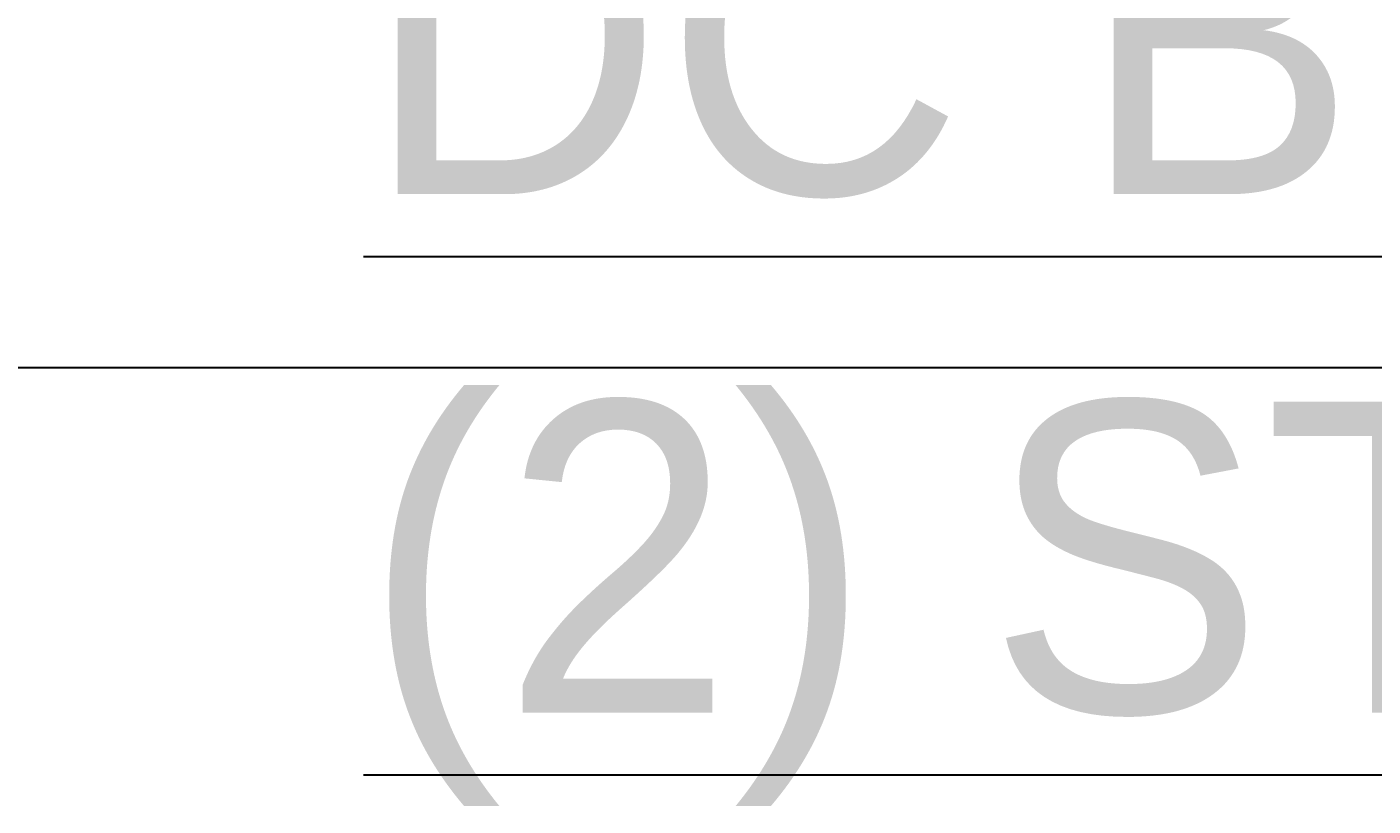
# Model space of a CAD drawing. Header units: feet. Extents: x -327 to 55127, y -2634 to 4121.
# Drawn here: x 1637 to 2176, y -372 to -60 of the extents above; entities that cross this region are included whole.
import ezdxf
from ezdxf.enums import TextEntityAlignment as Align

# ---------------------------------------------------------------- set-up
doc = ezdxf.new("R2018")
doc.units = ezdxf.units.FT
doc.header["$MEASUREMENT"] = 0
doc.layers.add('E-DIM', color=7, linetype='Continuous')
doc.layers.add('G-ANNO-TEXT', color=1, linetype='Continuous')
doc.styles.add('NEI-A', font='arial.ttf')
doc.styles.get("Standard").update_dxf_attribs({"font": 'arial.ttf'})

# ---------------------------------------------------------------- blocks, each defined once
blk = doc.blocks.new('DETAIL_TITLE')
at = {"style": 'NEI-A', "flags": 8}
blk.add_attdef('#', text='', height=0.2, dxfattribs=at).set_placement((0.5922, -0.5109), align=Align.MIDDLE_CENTER)
at = {"lineweight": 30, "flags": 104}
blk.add_attdef('DETAIL_TITLE', text='', height=0.2, dxfattribs=at).set_placement((0.9099, -0.5251), align=Align.BOTTOM_LEFT)
at = {"style": 'NEI-A'}
for tag, p in [('SCALE:', (0.9386, -0.7379)), ('1"_=_', (1.5474, -0.7379))]:
    blk.add_attdef(tag, text='', height=0.1, dxfattribs=at).set_placement(p, align=Align.BOTTOM_LEFT)
blk = doc.blocks.new('DETAIL-TITLE_WITH_SCALE')
at = {"color": 153, "style": 'NEI-A'}
blk.add_attdef('DETAIL_NO', text='', height=0.25, dxfattribs=at).set_placement((0.25, 0), align=Align.MIDDLE_CENTER)
at = {"color": 153, "lineweight": 30, "flags": 104}
blk.add_attdef('DETAIL_TITLE', text='', height=0.25, dxfattribs=at).set_placement((0.625, 0.024), align=Align.BOTTOM_LEFT)
at = {"color": 7, "style": 'NEI-A'}
blk.add_attdef('SCALE', text='', height=0.1, dxfattribs=at).set_placement((1.179, -0.101), align=Align.TOP_LEFT)

msp = doc.modelspace()

# ---------------------------------------------------------------- block references
at = {"layer": 'E-DIM'}
ref = msp.add_blockref('DETAIL-TITLE_WITH_SCALE', (1762.64, -3.27), dxfattribs=dict(at, xscale=15, yscale=15, zscale=15))
lines = msp.add_mtext('{\\LDC BLOCK TYPE-6 (1) OPTIMIZER \\P(2) STRINGS / UG JUMPERS}', dxfattribs={"layer": 'G-ANNO-TEXT', "insert": (1772.02, -2.91), "char_height": 124.3908, "attachment_point": 1})
ref.add_attrib('DETAIL_TITLE', '', (1772.02, -2.91), dxfattribs={"flags": 104}).embed_mtext(lines)
at = {"layer": 'G-ANNO-TEXT'}
ref = msp.add_blockref('DETAIL_TITLE', (61.14, 1018.09), dxfattribs=dict(at, xscale=128.9267043143703, yscale=128.9267043143703, zscale=128.9267043143703))
lines = msp.add_mtext('{\\LDC BLOCK TYPE-2 (3) STRINGS (52) MODULES [580W-NORTH MOTOR GAP] }', dxfattribs={"layer": '0', "insert": (178.45, 989.07), "char_height": 988.1378, "attachment_point": 1})
ref.add_attrib('DETAIL_TITLE', '', (178.45, 989.07)).embed_mtext(lines)

doc.saveas('drawing.dxf')
